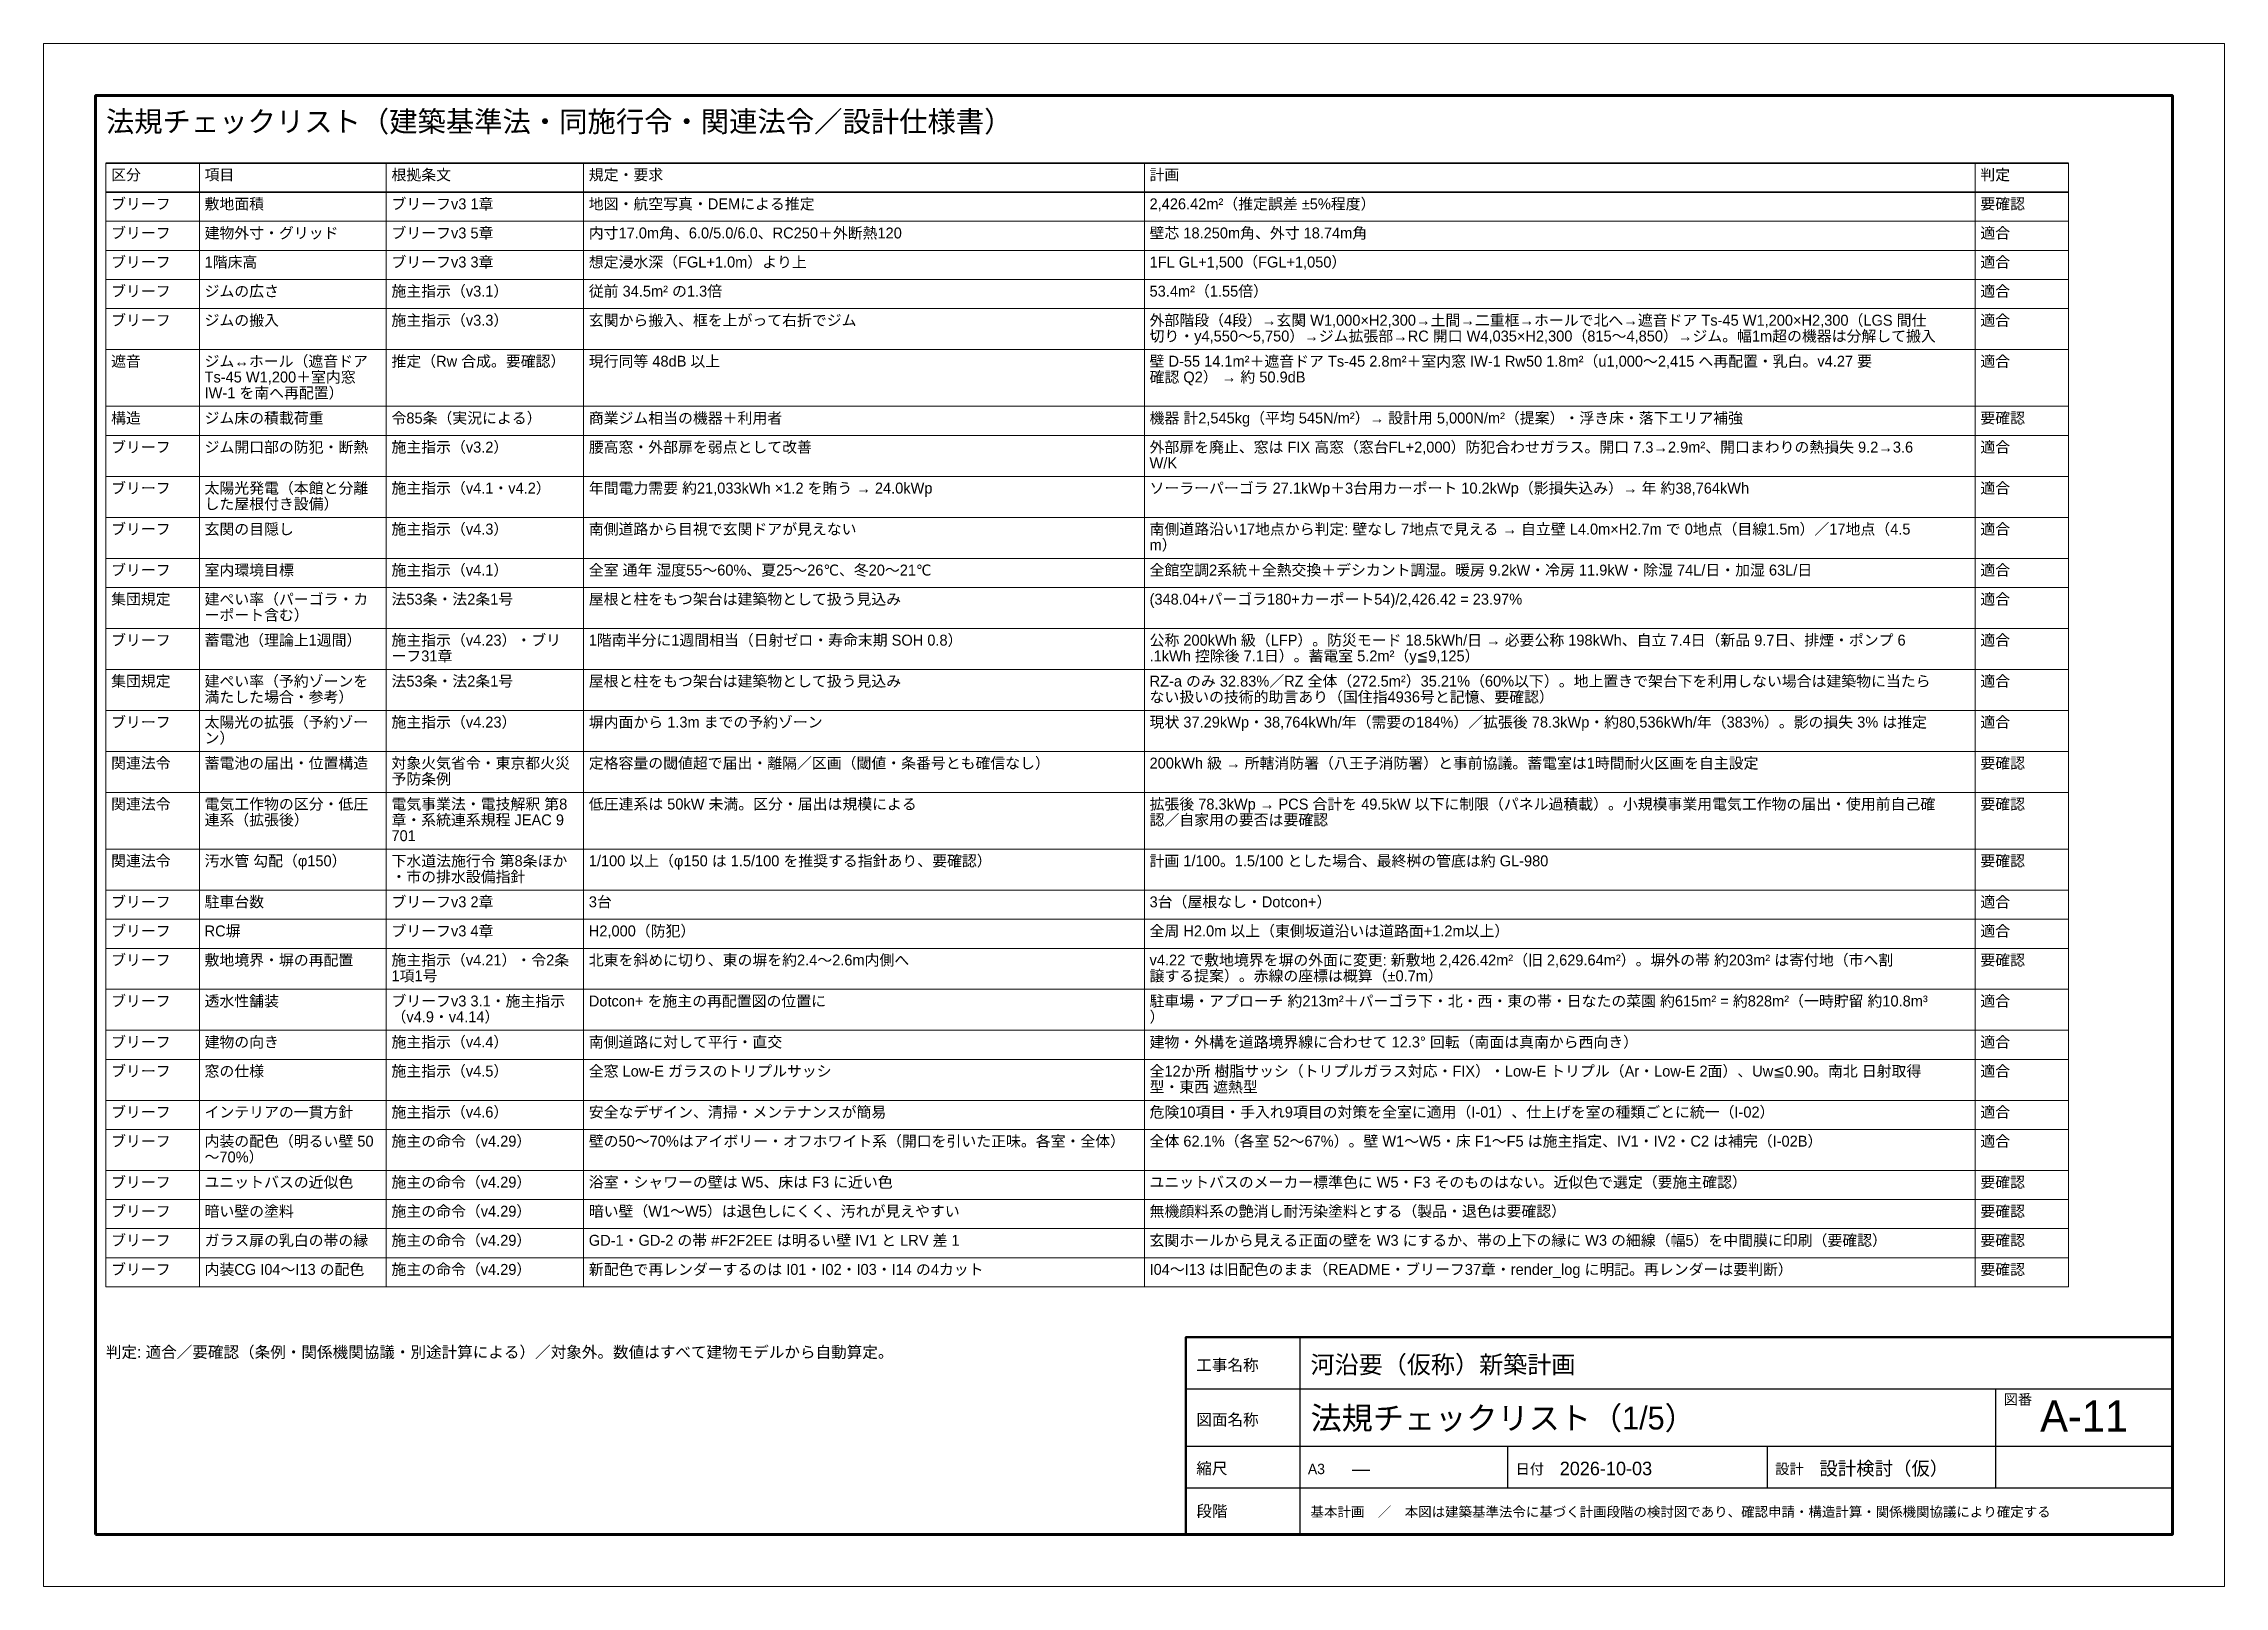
# Model space of a CAD drawing. Header units: millimetres. Extents: x 0 to 420, y 0 to 297.
import ezdxf
from ezdxf.enums import TextEntityAlignment as Align

# ---------------------------------------------------------------- set-up
doc = ezdxf.new("R2010")
doc.units = ezdxf.units.MM
doc.header["$LTSCALE"] = 0.5
for name, color, linetype, lineweight in [('A-TEXT', 7, 'Continuous', 18), ('G-FRAME', 7, 'Continuous', 70), ('G-TABLE', 7, 'Continuous', 18), ('G-TITLE', 7, 'Continuous', 25)]:
    doc.layers.add(name, color=color, linetype=linetype, lineweight=lineweight)
doc.styles.add('JP', font='ipag.ttf')

msp = doc.modelspace()

# ---------------------------------------------------------------- linework, layer by layer
at = {"layer": 'G-FRAME', "lineweight": 0}
msp.add_lwpolyline([(0, 0), (420, 0), (420, 297), (0, 297)], close=True, dxfattribs=at)
at = {"layer": 'G-FRAME'}
msp.add_lwpolyline([(10, 10), (410, 10), (410, 287), (10, 287)], close=True, dxfattribs=at)
at = {"layer": 'G-TABLE', "lineweight": 35}
for points in [[(12, 274), (390, 274)], [(12, 268.4), (390, 268.4)]]:
    msp.add_lwpolyline(points, dxfattribs=at)
at = {"layer": 'G-TABLE'}
for points in [[(12, 274), (12, 57.67)], [(30, 274), (30, 57.67)], [(66, 274), (66, 57.67)], [(104, 274), (104, 57.67)], [(212, 274), (212, 57.67)], [(372, 274), (372, 57.67)], [(390, 274), (390, 57.67)]]:
    msp.add_lwpolyline(points, dxfattribs=at)
at = {"layer": 'G-TABLE', "lineweight": 18}
for points in [[(12, 262.8), (390, 262.8)], [(12, 257.2), (390, 257.2)], [(12, 251.6), (390, 251.6)], [(12, 246), (390, 246)], [(12, 238.11), (390, 238.11)], [(12, 227.175), (390, 227.175)], [(12, 221.575), (390, 221.575)], [(12, 213.685), (390, 213.685)], [(12, 205.795), (390, 205.795)], [(12, 197.905), (390, 197.905)], [(12, 192.305), (390, 192.305)], [(12, 184.415), (390, 184.415)], [(12, 176.525), (390, 176.525)], [(12, 168.635), (390, 168.635)], [(12, 160.745), (390, 160.745)], [(12, 152.855), (390, 152.855)], [(12, 141.92), (390, 141.92)], [(12, 134.03), (390, 134.03)], [(12, 128.43), (390, 128.43)], [(12, 122.83), (390, 122.83)], [(12, 114.94), (390, 114.94)], [(12, 107.05), (390, 107.05)], [(12, 101.45), (390, 101.45)], [(12, 93.56), (390, 93.56)], [(12, 87.96), (390, 87.96)], [(12, 80.07), (390, 80.07)], [(12, 74.47), (390, 74.47)], [(12, 68.87), (390, 68.87)], [(12, 63.27), (390, 63.27)], [(12, 57.67), (390, 57.67)]]:
    msp.add_lwpolyline(points, dxfattribs=at)
at = {"layer": 'G-TITLE'}
for p, q in [((242, 10), (242, 48)), ((220, 38), (410, 38)), ((376, 19), (376, 38)), ((220, 27), (410, 27)), ((242, 19), (242, 27)), ((282, 19), (282, 27)), ((332, 19), (332, 27)), ((220, 19), (410, 19))]:
    msp.add_line(p, q, dxfattribs=at)
at = {"layer": 'G-TITLE', "lineweight": 50}
msp.add_lwpolyline([(220, 10), (410, 10), (410, 48), (220, 48)], close=True, dxfattribs=at)

# ---------------------------------------------------------------- texts
at = {"layer": 'A-TEXT', "style": 'JP'}
for s, height, p in [('法規チェックリスト（建築基準法・同施行令・関連法令／設計仕様書）', 4, (12, 280)), ('区分', 2.1, (13, 270.7)), ('根拠条文', 2.1, (67, 270.7)), ('規定・要求', 2.1, (105, 270.7)), ('計画', 2.1, (213, 270.7)), ('判定', 2.1, (373, 270.7)), ('項目', 2.1, (31, 270.7)), ('ブリーフ', 2.1, (13, 265.1)), ('敷地面積', 2.1, (31, 265.1)), ('ブリーフv3 1章', 2.1, (67, 265.1)), ('地図・航空写真・DEMによる推定', 2.1, (105, 265.1)), ('2,426.42m²（推定誤差 ±5%程度）', 2.1, (213, 265.1)), ('要確認', 2.1, (373, 265.1)), ('ブリーフ', 2.1, (13, 259.5)), ('建物外寸・グリッド', 2.1, (31, 259.5)), ('ブリーフv3 5章', 2.1, (67, 259.5)), ('内寸17.0m角、6.0/5.0/6.0、RC250＋外断熱120', 2.1, (105, 259.5)), ('壁芯 18.250m角、外寸 18.74m角', 2.1, (213, 259.5)), ('適合', 2.1, (373, 259.5)), ('ブリーフ', 2.1, (13, 253.9)), ('1階床高', 2.1, (31, 253.9)), ('ブリーフv3 3章', 2.1, (67, 253.9)), ('想定浸水深（FGL+1.0m）より上', 2.1, (105, 253.9)), ('1FL GL+1,500（FGL+1,050）', 2.1, (213, 253.9)), ('適合', 2.1, (373, 253.9)), ('ブリーフ', 2.1, (13, 248.3)), ('ジムの広さ', 2.1, (31, 248.3)), ('施主指示（v3.1）', 2.1, (67, 248.3)), ('従前 34.5m² の1.3倍', 2.1, (105, 248.3)), ('53.4m²（1.55倍）', 2.1, (213, 248.3)), ('適合', 2.1, (373, 248.3)), ('ブリーフ', 2.1, (13, 242.7)), ('ジムの搬入', 2.1, (31, 242.7)), ('施主指示（v3.3）', 2.1, (67, 242.7)), ('玄関から搬入、框を上がって右折でジム', 2.1, (105, 242.7)), ('外部階段（4段）→玄関 W1,000×H2,300→土間→二重框→ホールで北へ→遮音ドア Ts-45 W1,200×H2,300（LGS 間仕', 2.1, (213, 242.7)), ('適合', 2.1, (373, 242.7)), ('切り・y4,550〜5,750）→ジム拡張部→RC 開口 W4,035×H2,300（815〜4,850）→ジム。幅1m超の機器は分解して搬入', 2.1, (213, 239.655)), ('遮音', 2.1, (13, 234.81)), ('ジム↔ホール（遮音ドア ', 2.1, (31, 234.81)), ('推定（Rw 合成。要確認）', 2.1, (67, 234.81)), ('現行同等 48dB 以上', 2.1, (105, 234.81)), ('壁 D-55 14.1m²＋遮音ドア Ts-45 2.8m²＋室内窓 IW-1 Rw50 1.8m²（u1,000〜2,415 へ再配置・乳白。v4.27 要', 2.1, (213, 234.81)), ('適合', 2.1, (373, 234.81)), ('Ts-45 W1,200＋室内窓 ', 2.1, (31, 231.765)), ('IW-1 を南へ再配置）', 2.1, (31, 228.72)), ('確認 Q2） → 約 50.9dB', 2.1, (213, 231.765)), ('構造', 2.1, (13, 223.875)), ('ジム床の積載荷重', 2.1, (31, 223.875)), ('令85条（実況による）', 2.1, (67, 223.875)), ('商業ジム相当の機器＋利用者', 2.1, (105, 223.875)), ('機器 計2,545kg（平均 545N/m²）→ 設計用 5,000N/m²（提案）・浮き床・落下エリア補強', 2.1, (213, 223.875)), ('要確認', 2.1, (373, 223.875)), ('ブリーフ', 2.1, (13, 218.275)), ('ジム開口部の防犯・断熱', 2.1, (31, 218.275)), ('施主指示（v3.2）', 2.1, (67, 218.275)), ('腰高窓・外部扉を弱点として改善', 2.1, (105, 218.275)), ('外部扉を廃止、窓は FIX 高窓（窓台FL+2,000）防犯合わせガラス。開口 7.3→2.9m²、開口まわりの熱損失 9.2→3.6', 2.1, (213, 218.275)), ('適合', 2.1, (373, 218.275)), ('W/K', 2.1, (213, 215.23)), ('ブリーフ', 2.1, (13, 210.385)), ('太陽光発電（本館と分離', 2.1, (31, 210.385)), ('施主指示（v4.1・v4.2）', 2.1, (67, 210.385)), ('年間電力需要 約21,033kWh ×1.2 を賄う → 24.0kWp', 2.1, (105, 210.385)), ('ソーラーパーゴラ 27.1kWp＋3台用カーポート 10.2kWp（影損失込み）→ 年 約38,764kWh', 2.1, (213, 210.385)), ('適合', 2.1, (373, 210.385)), ('した屋根付き設備）', 2.1, (31, 207.34)), ('ブリーフ', 2.1, (13, 202.495)), ('玄関の目隠し', 2.1, (31, 202.495)), ('施主指示（v4.3）', 2.1, (67, 202.495)), ('南側道路から目視で玄関ドアが見えない', 2.1, (105, 202.495)), ('南側道路沿い17地点から判定: 壁なし 7地点で見える → 自立壁 L4.0m×H2.7m で 0地点（目線1.5m）／17地点（4.5', 2.1, (213, 202.495)), ('m）', 2.1, (213, 199.45)), ('適合', 2.1, (373, 202.495)), ('ブリーフ', 2.1, (13, 194.605)), ('室内環境目標', 2.1, (31, 194.605)), ('施主指示（v4.1）', 2.1, (67, 194.605)), ('全室 通年 湿度55〜60%、夏25〜26℃、冬20〜21℃', 2.1, (105, 194.605)), ('全館空調2系統＋全熱交換＋デシカント調湿。暖房 9.2kW・冷房 11.9kW・除湿 74L/日・加湿 63L/日', 2.1, (213, 194.605)), ('適合', 2.1, (373, 194.605)), ('集団規定', 2.1, (13, 189.005)), ('建ぺい率（パーゴラ・カ', 2.1, (31, 189.005)), ('法53条・法2条1号', 2.1, (67, 189.005)), ('屋根と柱をもつ架台は建築物として扱う見込み', 2.1, (105, 189.005)), ('(348.04+パーゴラ180+カーポート54)/2,426.42 = 23.97%', 2.1, (213, 189.005)), ('適合', 2.1, (373, 189.005)), ('ーポート含む）', 2.1, (31, 185.96)), ('ブリーフ', 2.1, (13, 181.115)), ('蓄電池（理論上1週間）', 2.1, (31, 181.115)), ('施主指示（v4.23）・ブリ', 2.1, (67, 181.115)), ('1階南半分に1週間相当（日射ゼロ・寿命末期 SOH 0.8）', 2.1, (105, 181.115)), ('公称 200kWh 級（LFP）。防災モード 18.5kWh/日 → 必要公称 198kWh、自立 7.4日（新品 9.7日、排煙・ポンプ 6', 2.1, (213, 181.115)), ('適合', 2.1, (373, 181.115)), ('ーフ31章', 2.1, (67, 178.07)), ('.1kWh 控除後 7.1日）。蓄電室 5.2m²（y≦9,125）', 2.1, (213, 178.07)), ('集団規定', 2.1, (13, 173.225)), ('建ぺい率（予約ゾーンを', 2.1, (31, 173.225)), ('満たした場合・参考）', 2.1, (31, 170.18)), ('法53条・法2条1号', 2.1, (67, 173.225)), ('屋根と柱をもつ架台は建築物として扱う見込み', 2.1, (105, 173.225)), ('RZ-a のみ 32.83%／RZ 全体（272.5m²）35.21%（60%以下）。地上置きで架台下を利用しない場合は建築物に当たら', 2.1, (213, 173.225)), ('ない扱いの技術的助言あり（国住指4936号と記憶、要確認）', 2.1, (213, 170.18)), ('適合', 2.1, (373, 173.225)), ('ブリーフ', 2.1, (13, 165.335)), ('太陽光の拡張（予約ゾー', 2.1, (31, 165.335)), ('ン）', 2.1, (31, 162.29)), ('施主指示（v4.23）', 2.1, (67, 165.335)), ('塀内面から 1.3m までの予約ゾーン', 2.1, (105, 165.335)), ('現状 37.29kWp・38,764kWh/年（需要の184%）／拡張後 78.3kWp・約80,536kWh/年（383%）。影の損失 3% は推定', 2.1, (213, 165.335)), ('適合', 2.1, (373, 165.335)), ('関連法令', 2.1, (13, 157.445)), ('蓄電池の届出・位置構造', 2.1, (31, 157.445)), ('対象火気省令・東京都火災', 2.1, (67, 157.445)), ('定格容量の閾値超で届出・離隔／区画（閾値・条番号とも確信なし）', 2.1, (105, 157.445)), ('200kWh 級 → 所轄消防署（八王子消防署）と事前協議。蓄電室は1時間耐火区画を自主設定', 2.1, (213, 157.445)), ('要確認', 2.1, (373, 157.445)), ('予防条例', 2.1, (67, 154.4)), ('関連法令', 2.1, (13, 149.555)), ('電気工作物の区分・低圧', 2.1, (31, 149.555)), ('電気事業法・電技解釈 第8', 2.1, (67, 149.555)), ('低圧連系は 50kW 未満。区分・届出は規模による', 2.1, (105, 149.555)), ('拡張後 78.3kWp → PCS 合計を 49.5kW 以下に制限（パネル過積載）。小規模事業用電気工作物の届出・使用前自己確', 2.1, (213, 149.555)), ('要確認', 2.1, (373, 149.555)), ('連系（拡張後）', 2.1, (31, 146.51)), ('章・系統連系規程 JEAC 9', 2.1, (67, 146.51)), ('認／自家用の要否は要確認', 2.1, (213, 146.51)), ('701', 2.1, (67, 143.465)), ('関連法令', 2.1, (13, 138.62)), ('汚水管 勾配（φ150）', 2.1, (31, 138.62)), ('下水道法施行令 第8条ほか', 2.1, (67, 138.62)), ('1/100 以上（φ150 は 1.5/100 を推奨する指針あり、要確認）', 2.1, (105, 138.62)), ('計画 1/100。1.5/100 とした場合、最終桝の管底は約 GL-980', 2.1, (213, 138.62)), ('要確認', 2.1, (373, 138.62)), ('・市の排水設備指針', 2.1, (67, 135.575)), ('ブリーフ', 2.1, (13, 130.73)), ('駐車台数', 2.1, (31, 130.73)), ('ブリーフv3 2章', 2.1, (67, 130.73)), ('3台', 2.1, (105, 130.73)), ('3台（屋根なし・Dotcon+）', 2.1, (213, 130.73)), ('適合', 2.1, (373, 130.73)), ('ブリーフ', 2.1, (13, 125.13)), ('RC塀', 2.1, (31, 125.13)), ('ブリーフv3 4章', 2.1, (67, 125.13)), ('H2,000（防犯）', 2.1, (105, 125.13)), ('全周 H2.0m 以上（東側坂道沿いは道路面+1.2m以上）', 2.1, (213, 125.13)), ('適合', 2.1, (373, 125.13)), ('ブリーフ', 2.1, (13, 119.53)), ('敷地境界・塀の再配置', 2.1, (31, 119.53)), ('施主指示（v4.21）・令2条', 2.1, (67, 119.53)), ('北東を斜めに切り、東の塀を約2.4〜2.6m内側へ', 2.1, (105, 119.53)), ('v4.22 で敷地境界を塀の外面に変更: 新敷地 2,426.42m²（旧 2,629.64m²）。塀外の帯 約203m² は寄付地（市へ割', 2.1, (213, 119.53)), ('要確認', 2.1, (373, 119.53)), ('1項1号', 2.1, (67, 116.485)), ('譲する提案）。赤線の座標は概算（±0.7m）', 2.1, (213, 116.485)), ('ブリーフ', 2.1, (13, 111.64)), ('透水性舗装', 2.1, (31, 111.64)), ('ブリーフv3 3.1・施主指示', 2.1, (67, 111.64)), ('Dotcon+ を施主の再配置図の位置に', 2.1, (105, 111.64)), ('駐車場・アプローチ 約213m²＋パーゴラ下・北・西・東の帯・日なたの菜園 約615m² = 約828m²（一時貯留 約10.8m³', 2.1, (213, 111.64)), ('適合', 2.1, (373, 111.64)), ('（v4.9・v4.14）', 2.1, (67, 108.595)), ('）', 2.1, (213, 108.595)), ('ブリーフ', 2.1, (13, 103.75)), ('建物の向き', 2.1, (31, 103.75)), ('施主指示（v4.4）', 2.1, (67, 103.75)), ('南側道路に対して平行・直交', 2.1, (105, 103.75)), ('建物・外構を道路境界線に合わせて 12.3° 回転（南面は真南から西向き）', 2.1, (213, 103.75)), ('適合', 2.1, (373, 103.75)), ('ブリーフ', 2.1, (13, 98.15)), ('窓の仕様', 2.1, (31, 98.15)), ('施主指示（v4.5）', 2.1, (67, 98.15)), ('全窓 Low-E ガラスのトリプルサッシ', 2.1, (105, 98.15)), ('全12か所 樹脂サッシ（トリプルガラス対応・FIX）・Low-E トリプル（Ar・Low-E 2面）、Uw≦0.90。南北 日射取得', 2.1, (213, 98.15)), ('型・東西 遮熱型', 2.1, (213, 95.105)), ('適合', 2.1, (373, 98.15)), ('ブリーフ', 2.1, (13, 90.26)), ('インテリアの一貫方針', 2.1, (31, 90.26)), ('施主指示（v4.6）', 2.1, (67, 90.26)), ('安全なデザイン、清掃・メンテナンスが簡易', 2.1, (105, 90.26)), ('危険10項目・手入れ9項目の対策を全室に適用（I-01）、仕上げを室の種類ごとに統一（I-02）', 2.1, (213, 90.26)), ('適合', 2.1, (373, 90.26)), ('ブリーフ', 2.1, (13, 84.66)), ('〜70%）', 2.1, (31, 81.615)), ('内装の配色（明るい壁 50', 2.1, (31, 84.66)), ('施主の命令（v4.29）', 2.1, (67, 84.66)), ('壁の50〜70%はアイボリー・オフホワイト系（開口を引いた正味。各室・全体）', 2.1, (105, 84.66)), ('全体 62.1%（各室 52〜67%）。壁 W1〜W5・床 F1〜F5 は施主指定、IV1・IV2・C2 は補完（I-02B）', 2.1, (213, 84.66)), ('適合', 2.1, (373, 84.66)), ('ブリーフ', 2.1, (13, 76.77)), ('ユニットバスの近似色', 2.1, (31, 76.77)), ('施主の命令（v4.29）', 2.1, (67, 76.77)), ('浴室・シャワーの壁は W5、床は F3 に近い色', 2.1, (105, 76.77)), ('ユニットバスのメーカー標準色に W5・F3 そのものはない。近似色で選定（要施主確認）', 2.1, (213, 76.77)), ('要確認', 2.1, (373, 76.77)), ('ブリーフ', 2.1, (13, 71.17)), ('暗い壁の塗料', 2.1, (31, 71.17)), ('施主の命令（v4.29）', 2.1, (67, 71.17)), ('暗い壁（W1〜W5）は退色しにくく、汚れが見えやすい', 2.1, (105, 71.17)), ('無機顔料系の艶消し耐汚染塗料とする（製品・退色は要確認）', 2.1, (213, 71.17)), ('要確認', 2.1, (373, 71.17)), ('ブリーフ', 2.1, (13, 65.57)), ('ガラス扉の乳白の帯の縁', 2.1, (31, 65.57)), ('施主の命令（v4.29）', 2.1, (67, 65.57)), ('GD-1・GD-2 の帯 #F2F2EE は明るい壁 IV1 と LRV 差 1', 2.1, (105, 65.57)), ('玄関ホールから見える正面の壁を W3 にするか、帯の上下の縁に W3 の細線（幅5）を中間膜に印刷（要確認）', 2.1, (213, 65.57)), ('要確認', 2.1, (373, 65.57)), ('ブリーフ', 2.1, (13, 59.97)), ('内装CG I04〜I13 の配色', 2.1, (31, 59.97)), ('施主の命令（v4.29）', 2.1, (67, 59.97)), ('新配色で再レンダーするのは I01・I02・I03・I14 の4カット', 2.1, (105, 59.97)), ('I04〜I13 は旧配色のまま（README・ブリーフ37章・render_log に明記。再レンダーは要判断）', 2.1, (213, 59.97)), ('要確認', 2.1, (373, 59.97)), ('判定: 適合／要確認（条例・関係機関協議・別途計算による）／対象外。数値はすべて建物モデルから自動算定。', 2.2, (12, 44))]:
    msp.add_text(s, height=height, dxfattribs=at).set_placement(p)
at = {"layer": 'G-TITLE', "style": 'JP'}
for s, height, p in [('工事名称', 2.2, (222, 41.5)), ('河沿要（仮称）新築計画', 3.4, (244, 41)), ('法規チェックリスト（1/5）', 4.4, (244, 30.2)), ('図番', 2, (377.5, 35)), ('図面名称', 2.2, (222, 31)), ('縮尺', 2.2, (222, 21.6)), ('A3', 2, (243.5, 21.6)), ('—', 2.6, (252, 21.4)), ('日付', 2, (283.5, 21.6)), ('2026-10-03', 2.6, (292, 21.4)), ('設計', 2, (333.5, 21.6)), ('設計検討（仮）', 2.6, (342, 21.4)), ('段階', 2.2, (222, 13.4)), ('基本計画\u3000／\u3000本図は建築基準法令に基づく計画段階の検討図であり、確認申請・構造計算・関係機関協議により確定する', 1.9, (244, 13.4))]:
    msp.add_text(s, height=height, dxfattribs=at).set_placement(p)
msp.add_text('A-11', height=6, dxfattribs=at).set_placement((393, 28), align=Align.BOTTOM_CENTER)

doc.saveas('drawing.dxf')
